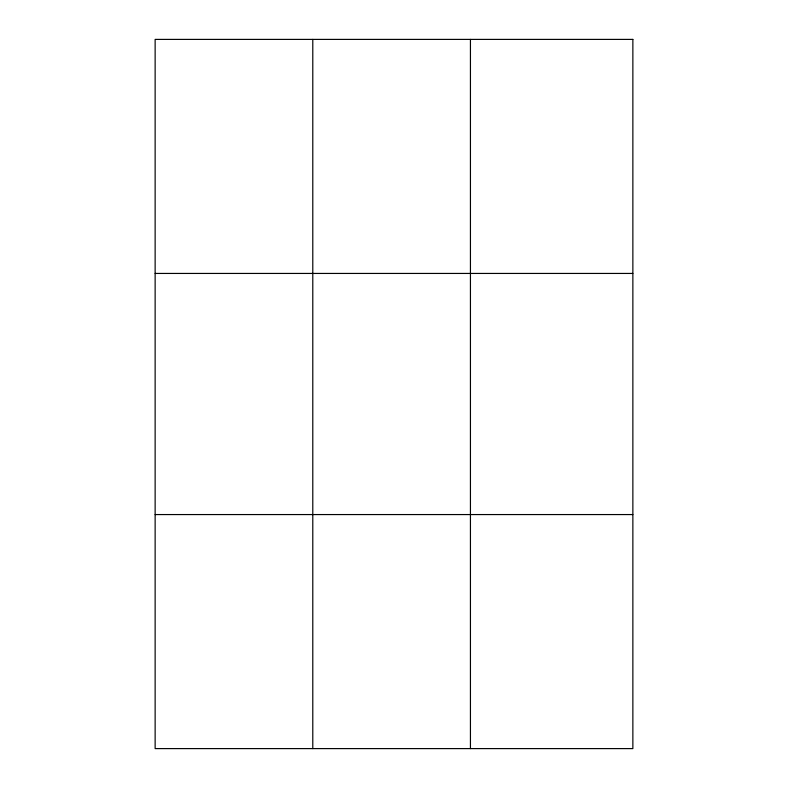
<?xml version="1.0" encoding="UTF-8"?>
<svg xmlns="http://www.w3.org/2000/svg" width="788" height="788" viewBox="0 0 788 788"><rect width="100%" height="100%" fill="white"/><g stroke="black" fill="none" stroke-linecap="round" stroke-linejoin="round"><path stroke-width="1.18" d="M312.787 39.4L312.787 748.6M470.436 39.4L470.436 748.6M155.137 273.436L632.862 273.436M155.137 514.564L632.862 514.564M632.862 39.4L632.862 748.6L155.137 748.6L155.137 39.4L632.862 39.4"/></g></svg>
